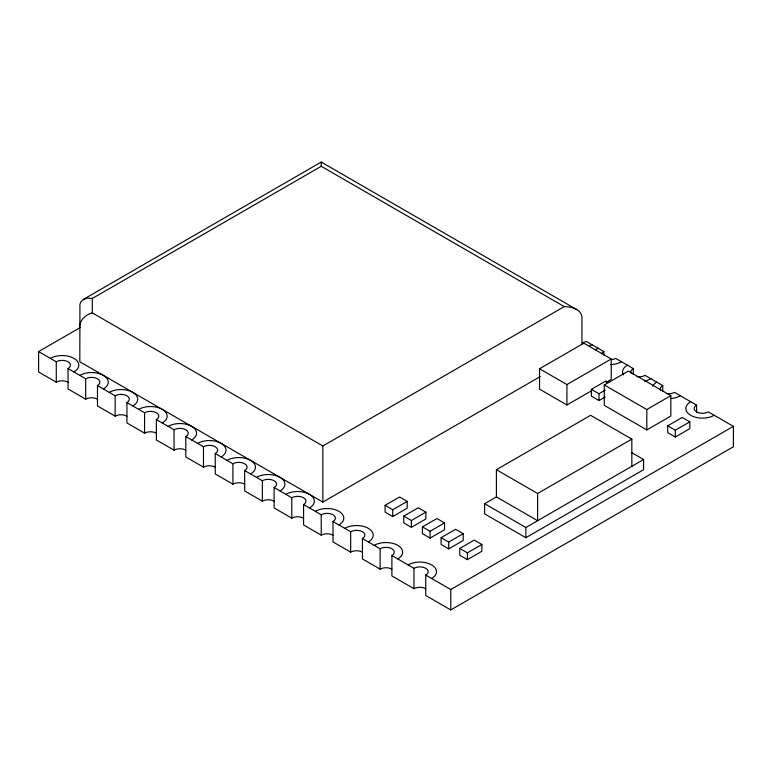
<?xml version="1.0" encoding="UTF-8"?>
<svg xmlns="http://www.w3.org/2000/svg" width="772" height="772" viewBox="0 0 772 772"><rect width="100%" height="100%" fill="white"/><g stroke="black" fill="none" stroke-linecap="round" stroke-linejoin="round"><path stroke-width="1.16" d="M79.815 326.073C80.143 319.415 86.203 314.416 92.312 312.892L322.85 445.994L564.284 306.6C571.01 306.706 580.862 308.858 581.943 316.8L581.943 344.167M576.771 309.591L321.248 162.062L83.472 299.343L80.77 302.006L79.921 304.371L79.815 361.769L322.85 502.08L540.323 376.524M83.472 299.343L87.525 298.098L92.312 298.465L321.248 166.289L564.284 306.6M68.042 382.169A8.328 4.806 0 0 0 56.269 382.169L38.6 371.969L38.6 351.569L80.163 327.579M591.651 390.7L566.928 404.972L539.541 389.165L539.541 368.765L583.844 343.193L611.221 358.999L611.221 379.399L606.078 382.372M539.541 368.765L566.928 384.572L611.221 358.999M385.103 505.342L399.587 496.985L407.211 501.385L407.211 508.179L392.726 516.545L385.103 512.145L385.103 505.342L392.726 509.742L407.211 501.385M605.2 396.972L598.995 400.552L591.371 396.152L591.371 389.358L605.856 380.992L608.712 382.642M604.273 384.967L628.302 371.091L670.839 395.65L670.839 416.05L646.82 429.917L604.273 405.358L604.273 384.967L646.82 409.527L670.839 395.65M591.371 389.358L598.995 393.759L605.2 390.169M403.766 516.121L418.25 507.754L425.874 512.154L425.874 518.958L411.389 527.324L403.766 522.914L403.766 516.121L411.389 520.521L425.874 512.154M631.834 439.104L537.621 493.501L537.621 520.695L496.406 496.898L496.406 469.704L590.609 415.317L631.834 439.104L631.834 466.307M422.429 526.9L436.913 518.533L444.537 522.933L444.537 529.737L430.052 538.094L422.429 533.693L422.429 526.9L430.052 531.3L444.537 522.933M631.457 452.498L643.607 459.504L643.607 469.704L525.848 537.698L484.623 513.901L484.623 503.701L496.406 496.898M441.101 537.669L455.586 529.312L463.21 533.713L463.21 540.506L448.725 548.873L441.101 544.472L441.101 537.669L448.725 542.069L463.21 533.713M667.712 425.806L682.197 417.449L689.821 421.85L689.821 428.643L675.336 437.01L667.712 432.609L667.712 425.806L675.336 430.207L689.821 421.85M459.765 548.448L474.249 540.082L481.873 544.492L481.873 551.285L467.388 559.652L459.765 555.251L459.765 548.448L467.388 552.848L481.873 544.492M484.623 503.701L525.848 527.498L643.607 459.504M425.748 575.092L450.771 589.538L733.4 426.356L733.4 446.756L450.771 609.938L425.748 595.482L425.748 575.092A8.328 4.806 0 0 0 425.748 568.288A8.328 4.806 0 0 0 413.966 568.288L391.887 555.541A8.328 4.806 0 0 0 391.887 548.747A8.328 4.806 0 0 0 380.113 548.747L362.444 538.547A8.328 4.806 0 0 0 362.444 531.744A8.328 4.806 0 0 0 350.671 531.744L333.002 521.544A8.328 4.806 0 0 0 333.002 514.75A8.328 4.806 0 0 0 321.229 514.75L303.57 504.55A8.328 4.806 0 0 0 303.57 497.747A8.328 4.806 0 0 0 291.787 497.747L274.128 487.557A8.328 4.806 0 0 0 274.128 480.753A8.328 4.806 0 0 0 262.345 480.753L244.685 470.553A8.328 4.806 0 0 0 244.685 463.76A8.328 4.806 0 0 0 232.912 463.76L215.243 453.56A8.328 4.806 0 0 0 215.243 446.756A8.328 4.806 0 0 0 203.47 446.756L185.801 436.556A8.328 4.806 0 0 0 185.801 429.763A8.328 4.806 0 0 0 174.028 429.763L156.359 419.563A8.328 4.806 0 0 0 156.359 412.759A8.328 4.806 0 0 0 144.586 412.759L126.926 402.569A8.328 4.806 0 0 0 126.926 395.766A8.328 4.806 0 0 0 115.144 395.766L97.484 385.566A8.328 4.806 0 0 0 97.484 378.772A8.328 4.806 0 0 0 85.702 378.772L68.042 368.572A8.328 4.806 0 0 0 68.042 361.769A8.328 4.806 0 0 0 56.269 361.769L38.6 351.569M589.374 346.039L592.018 344.737M598.039 348.211L597.383 348.539A16.656 9.611 0 0 0 595.627 349.87M621.46 361.73L618.816 363.043A16.656 9.611 0 0 1 610.613 364.577M627.482 365.204L626.816 365.532A16.656 9.611 0 0 0 623.351 374.931M650.902 378.734L648.248 380.036A16.656 9.611 0 0 1 644.331 381.117M656.914 382.208L656.258 382.526A16.656 9.611 0 0 0 652.707 386.154M680.344 395.727L677.691 397.03A16.656 9.611 0 0 1 670.578 398.516M690.776 401.749L690.12 402.077A16.656 9.611 0 0 0 689.821 414.757A16.656 9.611 0 0 0 711.552 416.581L714.197 415.278M603.858 355.168L603.858 351.569L586.199 341.378A8.328 4.806 0 0 1 582.464 342.614M633.301 374.565L633.301 368.572L615.641 358.372A8.328 4.806 0 0 1 611.907 359.617M662.743 391.568L662.743 385.566L645.074 375.366A8.328 4.806 0 0 1 637.035 376.611M696.595 412.316L696.595 405.117L674.516 392.369A8.328 4.806 0 0 1 666.477 393.614M733.4 426.356L708.378 411.91A8.328 4.806 0 0 1 696.595 411.91A8.328 4.806 0 0 1 696.595 405.117M496.406 469.704L537.621 493.501M97.484 399.163A8.328 4.806 0 0 0 85.702 399.163L68.042 388.963L68.042 368.572M126.926 416.166A8.328 4.806 0 0 0 115.144 416.166L97.484 405.966L97.484 385.566M156.359 433.16A8.328 4.806 0 0 0 144.586 433.16L126.926 422.959L126.926 402.569M185.801 450.153A8.328 4.806 0 0 0 174.028 450.153L156.359 439.963L156.359 419.563M215.243 467.156A8.328 4.806 0 0 0 203.47 467.156L185.801 456.956L185.801 436.556M244.685 484.15A8.328 4.806 0 0 0 232.912 484.15L215.243 473.95L215.243 453.56M274.128 501.153A8.328 4.806 0 0 0 262.345 501.153L244.685 490.953L244.685 470.553M303.57 518.147A8.328 4.806 0 0 0 291.787 518.147L274.128 507.947L274.128 487.557M333.002 535.141A8.328 4.806 0 0 0 321.229 535.141L303.57 524.95L303.57 504.55M362.444 552.144A8.328 4.806 0 0 0 350.671 552.144L333.002 541.944L333.002 521.544M391.887 569.138A8.328 4.806 0 0 0 380.113 569.138L362.444 558.938L362.444 538.547M425.748 588.689A8.328 4.806 0 0 0 413.966 588.689L391.887 575.941L391.887 555.541M675.336 430.207L675.336 437.01M646.82 409.527L646.82 429.917M598.995 393.759L598.995 400.552M566.928 384.572L566.928 404.972M525.848 527.498L525.848 537.698M467.388 552.848L467.388 559.652M450.771 589.538L450.771 609.938M448.725 542.069L448.725 548.873M430.052 531.3L430.052 538.094M413.966 568.288L413.966 588.689M411.389 520.521L411.389 527.324M392.726 509.742L392.726 516.545M380.113 548.747L380.113 569.138M350.671 531.744L350.671 552.144M322.85 445.994L322.85 502.08M321.248 162.062L321.248 166.289M321.229 514.75L321.229 535.141M291.787 497.747L291.787 518.147M262.345 480.753L262.345 501.153M232.912 463.76L232.912 484.15M203.47 446.756L203.47 467.156M174.028 429.763L174.028 450.153M144.586 412.759L144.586 433.16M115.144 395.766L115.144 416.166M92.312 298.465L92.312 312.892M85.702 378.772L85.702 399.163M56.269 361.769L56.269 382.169M660.591 390.207A8.328 4.806 0 0 1 662.743 385.566M601.706 353.73A8.328 4.806 0 0 1 603.858 351.569M631.149 373.214A8.328 4.806 0 0 1 633.301 368.572M408.079 564.892A16.656 9.611 0 0 1 431.635 564.892A16.656 9.611 0 0 1 431.635 578.489M50.373 358.372A16.656 9.611 0 0 1 73.929 358.372A16.656 9.611 0 0 1 73.929 371.969M374.227 545.341A16.656 9.611 0 0 1 397.773 545.341A16.656 9.611 0 0 1 397.773 558.938M344.785 528.347A16.656 9.611 0 0 1 368.331 528.347A16.656 9.611 0 0 1 368.331 541.944M315.343 511.344A16.656 9.611 0 0 1 338.898 511.344A16.656 9.611 0 0 1 338.898 524.95M285.901 494.35A16.656 9.611 0 0 1 309.456 494.35A16.656 9.611 0 0 1 309.456 507.947M256.458 477.357A16.656 9.611 0 0 1 280.014 477.357A16.656 9.611 0 0 1 280.014 490.953M227.016 460.353A16.656 9.611 0 0 1 250.572 460.353A16.656 9.611 0 0 1 250.572 473.95M197.584 443.36A16.656 9.611 0 0 1 221.13 443.36A16.656 9.611 0 0 1 221.13 456.956M168.142 426.356A16.656 9.611 0 0 1 191.688 426.356A16.656 9.611 0 0 1 191.688 439.963M138.699 409.363A16.656 9.611 0 0 1 162.255 409.363A16.656 9.611 0 0 1 162.255 422.959M109.257 392.369A16.656 9.611 0 0 1 132.813 392.369A16.656 9.611 0 0 1 132.813 405.966M79.815 375.366A16.656 9.611 0 0 1 103.371 375.366A16.656 9.611 0 0 1 103.371 388.963"/></g></svg>
